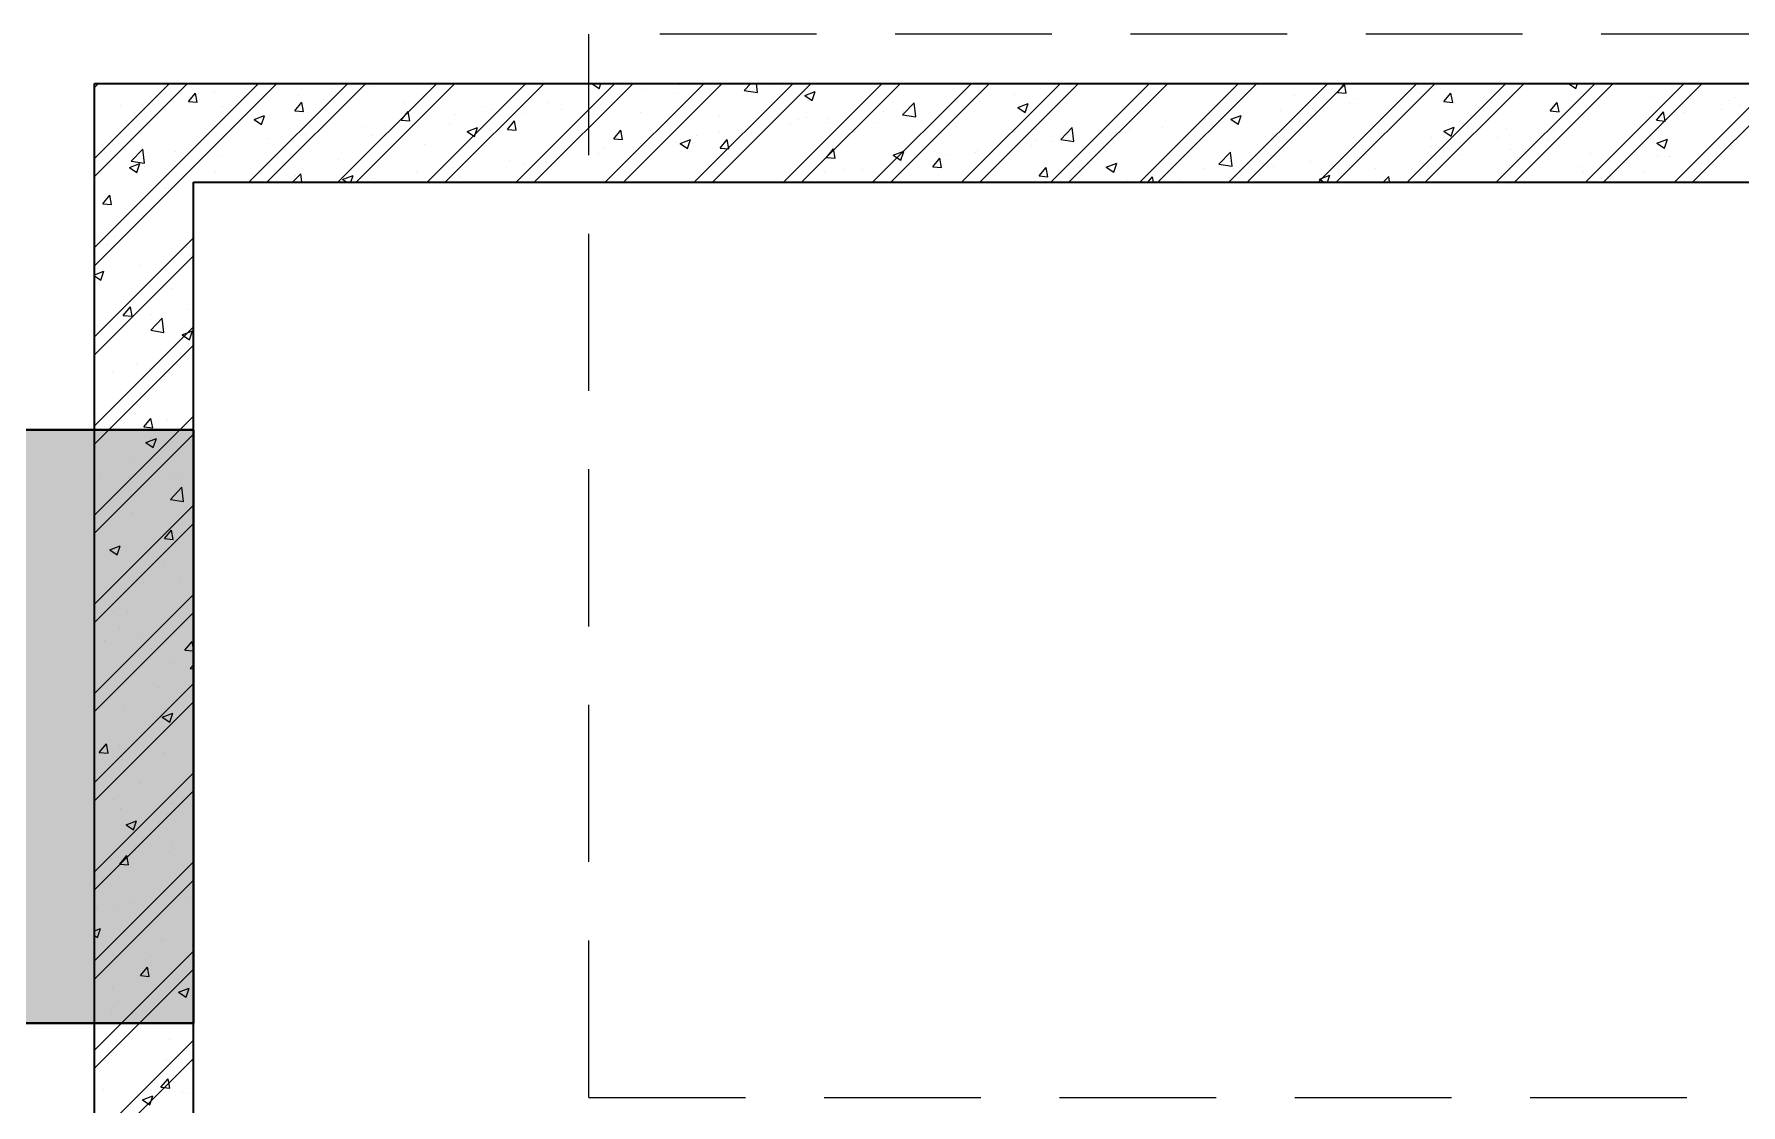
# Model space of a CAD drawing. Header units: millimetres. Extents: x 115500 to 206800, y -6300 to 53700.
# Drawn here: x 131178 to 134632, y 9335 to 11500 of the extents above; entities that cross this region are included whole.
import ezdxf

# ---------------------------------------------------------------- set-up
doc = ezdxf.new("R2010")
doc.units = ezdxf.units.MM
doc.linetypes.add('HIDDEN2', pattern=[4.7625, 3.175, -1.5875])
doc.layers.get('0').update_dxf_attribs({"lineweight": 20})
for name, color, linetype, lineweight in [('HT_5F_Col$0$NDC_S-COLUMN', 4, 'Continuous', 40), ('HT_5F_Col$0$NDC_S_HATCH COLUMN AND WALL', 251, 'Continuous', 13), ('NDC_S_BEAM', 3, 'HIDDEN2', 20), ('NDC_S_HATCH MATERIAL', 8, 'Continuous', 13), ('NDC_S_WALL', 6, 'Continuous', 35)]:
    doc.layers.add(name, color=color, linetype=linetype, lineweight=lineweight)

# ---------------------------------------------------------------- blocks, each defined once
blk = doc.blocks.new('HT_5F_Col$0$cot')
at = {"layer": 'HT_5F_Col$0$NDC_S_HATCH COLUMN AND WALL', "ltscale": 0.005}
h = blk.add_hatch(color=256, dxfattribs=at)
h.dxf.hatch_style = 1
h.paths.add_polyline_path([(-0.5, 0.5), (0.5, 0.5), (0.5, -0.5), (-0.5, -0.5)])
at = {"layer": 'HT_5F_Col$0$NDC_S-COLUMN', "ltscale": 0.005}
blk.add_lwpolyline([(-0.5, 0.5), (0.5, 0.5), (0.5, -0.5), (-0.5, -0.5)], close=True, dxfattribs=at)

msp = doc.modelspace()

# ---------------------------------------------------------------- linework, layer by layer
at = {"layer": 'NDC_S_BEAM', "ltscale": 100}
for p, q in [((132300, 9350), (132300, 11500)), ((138000, 11500), (132300, 11500)), ((132300, 9350), (138000, 9350))]:
    msp.add_line(p, q, dxfattribs=at)
at = {"layer": 'NDC_S_HATCH MATERIAL', "linetype": 'Continuous', "ltscale": 100}
for p, q in [((131300, 11392.4), (131308, 11400.4)), ((131300, 11212.1), (131488.3, 11400.4)), ((131300, 11031.7), (131668.6, 11400.4)), ((131300, 11248.8), (131451.6, 11400.4)), ((131300, 11068.5), (131631.9, 11400.4)), ((131612.2, 11200.4), (131812.2, 11400.4)), ((131648.9, 11200.4), (131848.9, 11400.4)), ((131792.5, 11200.4), (131992.5, 11400.4)), ((131829.2, 11200.4), (132029.2, 11400.4)), ((131972.8, 11200.4), (132172.8, 11400.4)), ((132009.6, 11200.4), (132209.6, 11400.4)), ((132153.1, 11200.4), (132353.1, 11400.4)), ((132189.9, 11200.4), (132389.9, 11400.4)), ((132306.2, 11399.9), (132307.5, 11400.4)), ((132306.2, 11399.9), (132321.1, 11389.8)), ((132321.1, 11389.7), (132324.7, 11400.4)), ((132333.4, 11200.4), (132533.4, 11400.4)), ((132370.2, 11200.4), (132570.2, 11400.4)), ((132513.7, 11200.4), (132713.7, 11400.4)), ((132550.5, 11200.4), (132750.5, 11400.4)), ((132614.9, 11386.3), (132628.3, 11400.4)), ((132641.6, 11382.1), (132639.5, 11400.4)), ((132694.1, 11200.4), (132894.1, 11400.4)), ((132730.8, 11200.4), (132930.8, 11400.4)), ((132874.4, 11200.4), (133074.4, 11400.4)), ((132911.1, 11200.4), (133111.1, 11400.4)), ((133054.7, 11200.4), (133254.7, 11400.4)), ((133091.4, 11200.4), (133291.4, 11400.4)), ((133235, 11200.4), (133435, 11400.4)), ((133271.7, 11200.4), (133471.7, 11400.4)), ((133415.3, 11200.4), (133615.3, 11400.4)), ((133452, 11200.4), (133652, 11400.4)), ((133595.6, 11200.4), (133795.6, 11400.4)), ((133609.2, 11400.4), (133618, 11399.6)), ((133618, 11399.5), (133617.9, 11400.4)), ((133632.4, 11200.4), (133832.4, 11400.4)), ((133775.9, 11200.4), (133975.9, 11400.4)), ((133808.8, 11398.9), (133808.8, 11398.9)), ((133812.7, 11200.4), (134012.7, 11400.4)), ((133815.3, 11382.3), (133829.7, 11399.6)), ((133833.2, 11380.7), (133829.7, 11399.5)), ((133956.2, 11200.4), (134156.2, 11400.4)), ((133993, 11200.4), (134193, 11400.4)), ((134136.5, 11200.4), (134336.5, 11400.4)), ((134142, 11400), (134142, 11400)), ((134173.3, 11200.4), (134373.3, 11400.4)), ((134283, 11400.4), (134297.7, 11390.4)), ((134297.7, 11390.3), (134301.1, 11400.4)), ((134316.9, 11200.4), (134516.9, 11400.4)), ((134353.6, 11200.4), (134553.6, 11400.4)), ((134497.2, 11200.4), (134697.2, 11400.4)), ((134533.9, 11200.4), (134733.9, 11400.4)), ((131428.4, 11366.5), (131428.4, 11366.5)), ((131443.8, 11381.4), (131443.8, 11381.4)), ((131455.7, 11366.1), (131455.7, 11366.1)), ((131489.9, 11363.8), (131504.4, 11381)), ((131489.9, 11363.8), (131507.9, 11362.2)), ((131507.9, 11362.1), (131504.4, 11380.9)), ((131542, 11381.5), (131542, 11381.5)), ((131604, 11374.7), (131604, 11374.7)), ((131630.7, 11396.1), (131630.7, 11396.1)), ((131713.6, 11375.7), (131713.6, 11375.7)), ((131764.1, 11367.9), (131764.1, 11367.9)), ((131865.2, 11394.9), (131865.2, 11394.9)), ((132408.9, 11387.7), (132408.9, 11387.7)), ((132478.7, 11380.3), (132478.7, 11380.3)), ((132484, 11397.6), (132484, 11397.6)), ((132493.1, 11367.3), (132493.1, 11367.3)), ((132614.9, 11386.3), (132641.6, 11382.2)), ((132668.1, 11397.3), (132668.1, 11397.3)), ((132737.3, 11375.8), (132758.3, 11383.9)), ((132737.3, 11375.8), (132752.2, 11365.8)), ((132752.2, 11365.7), (132758.3, 11383.8)), ((133086.3, 11368.9), (133086.3, 11368.9)), ((133089.8, 11391.5), (133089.8, 11391.5)), ((133090.5, 11364.4), (133090.5, 11364.4)), ((133161.4, 11378.8), (133161.4, 11378.8)), ((133242, 11383.6), (133242, 11383.6)), ((133275.1, 11393.8), (133275.1, 11393.8)), ((133729.3, 11376.6), (133729.3, 11376.6)), ((133815.3, 11382.3), (133833.2, 11380.8)), ((133855.6, 11369.1), (133855.6, 11369.1)), ((133952.5, 11375), (133952.5, 11375)), ((133969, 11392.1), (133969, 11392.1)), ((134009.6, 11390.2), (134009.6, 11390.2)), ((134030.4, 11363.5), (134044.9, 11380.7)), ((134048.4, 11361.8), (134044.9, 11380.6)), ((134129.1, 11385.4), (134129.1, 11385.4)), ((134289.3, 11378.6), (134289.3, 11378.6)), ((134449.4, 11371.8), (134449.4, 11371.8)), ((134609.6, 11365.1), (134609.6, 11365.1)), ((134618.9, 11372.4), (134618.9, 11372.4)), ((131353.3, 11356.6), (131353.3, 11356.6)), ((131403.8, 11332.1), (131403.8, 11332.1)), ((131559.6, 11354.6), (131559.6, 11354.6)), ((131622.9, 11327.1), (131644, 11335.2)), ((131637.9, 11317), (131644, 11335.1)), ((131705.1, 11344.9), (131719.6, 11362.2)), ((131705.1, 11344.9), (131723, 11343.4)), ((131723.1, 11343.3), (131719.6, 11362.1)), ((131920.3, 11326.1), (131934.8, 11343.3)), ((131924.3, 11361.1), (131924.3, 11361.1)), ((131938.2, 11324.4), (131934.8, 11343.2)), ((132030.7, 11337.9), (132030.7, 11337.9)), ((132084.4, 11354.4), (132084.4, 11354.4)), ((132105.8, 11347.8), (132105.8, 11347.8)), ((132171.4, 11338.6), (132171.4, 11338.6)), ((132219.4, 11362.7), (132219.4, 11362.7)), ((132244.6, 11347.6), (132244.6, 11347.6)), ((132318.1, 11337.2), (132318.1, 11337.2)), ((132322.9, 11357.9), (132322.9, 11357.9)), ((132404.7, 11340.8), (132404.7, 11340.8)), ((132564.9, 11334.1), (132564.9, 11334.1)), ((132739.9, 11331.4), (132739.9, 11331.4)), ((132783.3, 11329), (132783.3, 11329)), ((132896.9, 11344), (132896.9, 11344)), ((132914.9, 11361.4), (132914.9, 11361.4)), ((132935.1, 11336.7), (132958.4, 11361)), ((132935.1, 11336.7), (132961.8, 11332.5)), ((132936.5, 11343.3), (132936.5, 11343.3)), ((132961.8, 11332.5), (132958.4, 11361)), ((133168.4, 11351.8), (133189.4, 11359.9)), ((133168.4, 11351.8), (133183.4, 11341.7)), ((133183.4, 11341.6), (133189.4, 11359.8)), ((133554.3, 11346.6), (133554.3, 11346.6)), ((133599.6, 11327.8), (133620.6, 11335.8)), ((133614.5, 11317.6), (133620.6, 11335.7)), ((133699.7, 11346.6), (133699.7, 11346.6)), ((133763.8, 11350.2), (133763.8, 11350.2)), ((133838.9, 11360.1), (133838.9, 11360.1)), ((134030.4, 11363.5), (134048.4, 11361.9)), ((134245.6, 11344.7), (134260.1, 11361.9)), ((134245.6, 11344.7), (134263.6, 11343.1)), ((134263.6, 11343), (134260.1, 11361.8)), ((134313.3, 11332), (134313.3, 11332)), ((134441.3, 11331.5), (134441.3, 11331.5)), ((134460.8, 11325.9), (134475.3, 11343.1)), ((134467.3, 11353.2), (134467.3, 11353.2)), ((134478.7, 11324.2), (134475.3, 11343)), ((134516.4, 11341.3), (134516.4, 11341.3)), ((134591.7, 11347.7), (134591.7, 11347.7)), ((134630, 11356.3), (134630, 11356.3)), ((131622.9, 11327.1), (131637.9, 11317.1)), ((131727.6, 11298), (131727.6, 11298)), ((131841.2, 11313), (131841.2, 11313)), ((131861.5, 11295), (131861.5, 11295)), ((131920.3, 11326.1), (131938.2, 11324.5)), ((132017.3, 11317.5), (132017.3, 11317.5)), ((132054.1, 11303.1), (132075.1, 11311.2)), ((132054.1, 11303.1), (132069, 11293)), ((132069, 11292.9), (132075.1, 11311.1)), ((132135.5, 11307.3), (132149.9, 11324.5)), ((132135.5, 11307.3), (132153.4, 11305.7)), ((132143.2, 11307.2), (132143.2, 11307.2)), ((132153.4, 11305.6), (132149.9, 11324.4)), ((132350.6, 11288.5), (132365.1, 11305.7)), ((132368.6, 11286.8), (132365.1, 11305.6)), ((132565, 11301.4), (132565, 11301.4)), ((132629.1, 11301.6), (132629.1, 11301.6)), ((132708.2, 11319.2), (132708.2, 11319.2)), ((132725, 11327.3), (132725, 11327.3)), ((132780.6, 11320.8), (132780.6, 11320.8)), ((132885.2, 11320.5), (132885.2, 11320.5)), ((133045.3, 11313.8), (133045.3, 11313.8)), ((133205.5, 11307), (133205.5, 11307)), ((133255.2, 11287), (133278.6, 11311.4)), ((133281.9, 11282.8), (133278.6, 11311.3)), ((133365.6, 11300.2), (133365.6, 11300.2)), ((133379.4, 11316.5), (133379.4, 11316.5)), ((133385.6, 11300.4), (133385.6, 11300.4)), ((133394.2, 11306.3), (133394.2, 11306.3)), ((133460.7, 11310.3), (133460.7, 11310.3)), ((133548.2, 11327.4), (133548.2, 11327.4)), ((133574.3, 11325.3), (133574.3, 11325.3)), ((133599.6, 11327.8), (133614.5, 11317.7)), ((134030.7, 11303.7), (134051.7, 11311.8)), ((134030.7, 11303.7), (134045.6, 11293.7)), ((134045.6, 11293.6), (134051.7, 11311.7)), ((134157.5, 11309.5), (134157.5, 11309.5)), ((134251.8, 11306.5), (134251.8, 11306.5)), ((134416.7, 11317.7), (134416.7, 11317.7)), ((134460.8, 11325.9), (134478.7, 11324.3)), ((131374, 11243.1), (131397.4, 11267.4)), ((131400.7, 11238.8), (131397.4, 11267.3)), ((131463.1, 11263.2), (131463.1, 11263.2)), ((131652.5, 11288.1), (131652.5, 11288.1)), ((131710, 11275.8), (131710, 11275.8)), ((131968.2, 11277.2), (131968.2, 11277.2)), ((132330, 11269.4), (132330, 11269.4)), ((132350.6, 11288.5), (132368.6, 11286.9)), ((132390, 11271.3), (132390, 11271.3)), ((132405.1, 11279.3), (132405.1, 11279.3)), ((132475.1, 11280.5), (132475.1, 11280.5)), ((132485.2, 11279.1), (132506.2, 11287.1)), ((132485.2, 11279.1), (132500.1, 11269)), ((132500.2, 11268.9), (132506.2, 11287)), ((132518.7, 11294.2), (132518.7, 11294.2)), ((132565.8, 11269.6), (132580.3, 11286.9)), ((132565.8, 11269.6), (132583.8, 11268.1)), ((132583.8, 11268), (132580.3, 11286.8)), ((132781, 11250.8), (132795.5, 11268)), ((132798.9, 11249.1), (132795.5, 11267.9)), ((132916.4, 11255), (132937.4, 11263.1)), ((132931.3, 11244.9), (132937.4, 11263)), ((133082.5, 11260.5), (133082.5, 11260.5)), ((133086.8, 11264.6), (133086.8, 11264.6)), ((133196.1, 11275.5), (133196.1, 11275.5)), ((133204.4, 11286.5), (133204.4, 11286.5)), ((133238.4, 11283.8), (133238.4, 11283.8)), ((133255.2, 11287), (133281.9, 11282.9)), ((133525.7, 11293.5), (133525.7, 11293.5)), ((133575.4, 11237.4), (133598.8, 11261.7)), ((133602.1, 11233.1), (133598.8, 11261.6)), ((133685.9, 11286.7), (133685.9, 11286.7)), ((133846, 11279.9), (133846, 11279.9)), ((133851.9, 11269.2), (133851.9, 11269.2)), ((134005.9, 11290.3), (134005.9, 11290.3)), ((134006.2, 11273.2), (134006.2, 11273.2)), ((134063.1, 11281.7), (134063.1, 11281.7)), ((134138.2, 11291.6), (134138.2, 11291.6)), ((134166.3, 11266.4), (134166.3, 11266.4)), ((134241.8, 11287.7), (134241.8, 11287.7)), ((134461.8, 11279.7), (134482.9, 11287.8)), ((134461.8, 11279.7), (134476.8, 11269.7)), ((134476.8, 11269.6), (134482.9, 11287.7)), ((134615.2, 11272.5), (134615.2, 11272.5)), ((131349.4, 11248.2), (131349.4, 11248.2)), ((131370.9, 11230.4), (131391.9, 11238.4)), ((131370.9, 11230.4), (131385.8, 11220.3)), ((131374, 11243.1), (131400.7, 11238.9)), ((131385.4, 11228.1), (131385.4, 11228.1)), ((131385.8, 11220.2), (131391.9, 11238.3)), ((131400.1, 11232.2), (131400.1, 11232.2)), ((131556, 11254.7), (131556, 11254.7)), ((131793.3, 11247.1), (131793.3, 11247.1)), ((132026.9, 11229.5), (132026.9, 11229.5)), ((132140.5, 11244.4), (132140.5, 11244.4)), ((132167.7, 11238.8), (132167.7, 11238.8)), ((132215.1, 11241.3), (132215.1, 11241.3)), ((132319.3, 11258), (132319.3, 11258)), ((132781, 11250.8), (132798.9, 11249.2)), ((132818, 11225.7), (132818, 11225.7)), ((132854.5, 11226.4), (132854.5, 11226.4)), ((132916.4, 11255), (132931.3, 11245)), ((132932.8, 11243.4), (132932.8, 11243.4)), ((132996.2, 11232), (133010.6, 11249.2)), ((132996.2, 11232), (133014.1, 11230.4)), ((133007.4, 11250.6), (133007.4, 11250.6)), ((133014.1, 11230.3), (133010.7, 11249.1)), ((133029.5, 11256.5), (133029.5, 11256.5)), ((133211.4, 11213.2), (133225.8, 11230.4)), ((133229.3, 11211.5), (133225.8, 11230.3)), ((133347.5, 11231), (133368.5, 11239.1)), ((133347.5, 11231), (133362.4, 11221)), ((133362.4, 11220.8), (133368.5, 11239)), ((133544.6, 11227.5), (133544.6, 11227.5)), ((133575.4, 11237.4), (133602.1, 11233.2)), ((133684.9, 11231.9), (133684.9, 11231.9)), ((133696.1, 11246.7), (133696.1, 11246.7)), ((133760, 11241.8), (133760, 11241.8)), ((133873.6, 11256.7), (133873.6, 11256.7)), ((133891.9, 11227.6), (133891.9, 11227.6)), ((134066.8, 11257.6), (134066.8, 11257.6)), ((134309.6, 11232.2), (134309.6, 11232.2)), ((134326.5, 11259.6), (134326.5, 11259.6)), ((134463.7, 11253.3), (134463.7, 11253.3)), ((134486.6, 11252.9), (134486.6, 11252.9)), ((134488.6, 11251.8), (134488.6, 11251.8)), ((134551.1, 11238), (134551.1, 11238)), ((131545.6, 11221.4), (131545.6, 11221.4)), ((131618.3, 11217.1), (131618.3, 11217.1)), ((131700.8, 11200.4), (131717.5, 11217.8)), ((131705.7, 11214.6), (131705.7, 11214.6)), ((131719.5, 11200.4), (131717.5, 11217.7)), ((131802, 11206.3), (131823, 11214.4)), ((131802, 11206.3), (131810.9, 11200.4)), ((131818.4, 11200.4), (131823, 11214.3)), ((131865.9, 11207.8), (131865.9, 11207.8)), ((131951.8, 11219.6), (131951.8, 11219.6)), ((132013.7, 11217.7), (132013.7, 11217.7)), ((132026, 11201.1), (132026, 11201.1)), ((132040.1, 11211.3), (132040.1, 11211.3)), ((132625.5, 11201.7), (132625.5, 11201.7)), ((132629.2, 11200.8), (132629.2, 11200.8)), ((132704.3, 11210.7), (132704.3, 11210.7)), ((132777, 11220.9), (132777, 11220.9)), ((133211.4, 11213.2), (133229.3, 11211.6)), ((133390.5, 11206.4), (133390.5, 11206.4)), ((133431.6, 11200.4), (133441, 11211.6)), ((133443.1, 11200.4), (133441, 11211.5)), ((133495.4, 11206.9), (133495.4, 11206.9)), ((133778.6, 11207), (133799.6, 11215.1)), ((133778.6, 11207), (133788.5, 11200.4)), ((133794.8, 11200.4), (133799.7, 11214.9)), ((133907.7, 11200.4), (133919, 11212.1)), ((133920.3, 11200.4), (133919, 11212)), ((134153.8, 11209.7), (134153.8, 11209.7)), ((134313.7, 11221.8), (134313.7, 11221.8)), ((134362.3, 11213.1), (134362.3, 11213.1)), ((134437.4, 11223), (134437.4, 11223)), ((131316.4, 11156.9), (131330.8, 11174.2)), ((131316.4, 11156.9), (131334.3, 11155.4)), ((131334.3, 11155.3), (131330.9, 11174.1)), ((131443.4, 11187.1), (131443.4, 11187.1)), ((131448.7, 11187.8), (131448.7, 11187.8)), ((131384.1, 11144.8), (131384.1, 11144.8)), ((131396.5, 11132.3), (131396.5, 11132.3)), ((131300, 10888.2), (131500, 11088.2)), ((131340.3, 11091.2), (131340.3, 11091.2)), ((131325.7, 11075.6), (131325.7, 11075.6)), ((131485.9, 11068.9), (131485.9, 11068.9)), ((131300, 10851.4), (131500, 11051.4)), ((131300, 11013.6), (131318.9, 11020.9)), ((131305.2, 11026.5), (131305.2, 11026.5)), ((131312.8, 11002.6), (131318.9, 11020.8)), ((131392.8, 11032.5), (131392.8, 11032.5)), ((131494.7, 11051.5), (131494.7, 11051.5)), ((131300, 11011.4), (131312.8, 11002.8)), ((131454.9, 10986.2), (131454.9, 10986.2)), ((131358, 10931.3), (131372.5, 10948.5)), ((131358, 10931.3), (131375.9, 10929.7)), ((131375.9, 10929.6), (131372.5, 10948.4)), ((131389.2, 10932.6), (131389.2, 10932.6)), ((131413.8, 10901.2), (131437.1, 10925.5)), ((131415.8, 10933.1), (131415.8, 10933.1)), ((131427.5, 10915.6), (131427.5, 10915.6)), ((131440.4, 10897), (131437.1, 10925.4)), ((131490.9, 10943), (131490.9, 10943)), ((131300, 10707.9), (131500, 10907.9)), ((131330.6, 10882), (131330.6, 10882)), ((131413.8, 10901.2), (131440.4, 10897)), ((131477, 10892), (131498, 10900.1)), ((131477, 10892), (131491.9, 10882)), ((131491.9, 10881.9), (131498, 10900)), ((131300, 10671.1), (131500, 10871.1)), ((131490.7, 10875.3), (131490.7, 10875.3)), ((131336.8, 10814.8), (131336.8, 10814.8)), ((131385.6, 10832.7), (131385.6, 10832.7)), ((131411.9, 10824.7), (131411.9, 10824.7)), ((131442.5, 10807.2), (131442.5, 10807.2)), ((131367.8, 10763.1), (131367.8, 10763.1)), ((131300, 10527.6), (131500, 10727.6)), ((131339.4, 10711.3), (131339.4, 10711.3)), ((131381.9, 10732.9), (131381.9, 10732.9)), ((131399.6, 10705.6), (131414.1, 10722.8)), ((131417.6, 10703.9), (131414.1, 10722.7)), ((131446.6, 10721.3), (131446.6, 10721.3)), ((131300, 10490.8), (131500, 10690.8)), ((131333, 10706.4), (131333, 10706.4)), ((131399.6, 10705.6), (131417.6, 10704)), ((131404, 10674.5), (131425, 10682.6)), ((131404, 10674.5), (131418.9, 10664.4)), ((131418.9, 10664.3), (131425, 10682.4)), ((131309.4, 10609.8), (131309.4, 10609.8)), ((131378.3, 10633), (131378.3, 10633)), ((131454, 10606.3), (131454, 10606.3)), ((131367.7, 10603), (131367.7, 10603)), ((131372.6, 10569.5), (131372.6, 10569.5)), ((131453.5, 10559.3), (131476.9, 10583.6)), ((131469.5, 10603), (131469.5, 10603)), ((131480.2, 10555.1), (131476.9, 10583.6)), ((131300, 10347.2), (131500, 10547.2)), ((131453.5, 10559.3), (131480.2, 10555.2)), ((131300, 10310.5), (131500, 10510.5)), ((131374.6, 10533.1), (131374.6, 10533.1)), ((131478.3, 10509.6), (131478.3, 10509.6)), ((131441.3, 10480), (131455.7, 10497.2)), ((131441.3, 10480), (131459.2, 10478.4)), ((131459.2, 10478.3), (131455.7, 10497.1)), ((131331, 10456.9), (131352, 10465)), ((131331, 10456.9), (131345.9, 10446.9)), ((131345.9, 10446.8), (131352, 10464.9)), ((131371, 10433.3), (131371, 10433.3)), ((131409.8, 10450.5), (131409.8, 10450.5)), ((131441.6, 10427.3), (131441.6, 10427.3)), ((131474.4, 10401.2), (131474.4, 10401.2)), ((131300, 10166.9), (131500, 10366.9)), ((131399.3, 10391.3), (131399.3, 10391.3)), ((131300, 10130.2), (131500, 10330.2)), ((131338.5, 10331.4), (131338.5, 10331.4)), ((131367.3, 10333.4), (131367.3, 10333.4)), ((131351.4, 10297.2), (131351.4, 10297.2)), ((131320.4, 10273), (131320.4, 10273)), ((131395.5, 10282.9), (131395.5, 10282.9)), ((131482.9, 10254.3), (131497.3, 10271.5)), ((131500, 10257.1), (131497.4, 10271.4)), ((131363.7, 10233.5), (131363.7, 10233.5)), ((131414.6, 10256.9), (131414.6, 10256.9)), ((131453.1, 10226.4), (131453.1, 10226.4)), ((131482.9, 10254.3), (131500, 10252.8)), ((131493.3, 10217.4), (131500, 10224.4)), ((131493.3, 10217.4), (131500, 10216.4)), ((131300, 9986.6), (131500, 10186.6)), ((131316.6, 10164.6), (131316.6, 10164.6)), ((131430.2, 10179.5), (131430.2, 10179.5)), ((131300, 9949.9), (131500, 10149.9)), ((131360, 10133.7), (131360, 10133.7)), ((131437, 10118.6), (131458.1, 10126.7)), ((131451.9, 10138), (131451.9, 10138)), ((131452, 10108.4), (131458.1, 10126.6)), ((131437, 10118.6), (131452, 10108.5)), ((131309.3, 10047.5), (131323.8, 10064.7)), ((131327.3, 10045.8), (131323.8, 10064.6)), ((131351.3, 10061.2), (131351.3, 10061.2)), ((131309.3, 10047.5), (131327.3, 10045.9)), ((131356.4, 10033.8), (131356.4, 10033.8)), ((131440.7, 10047.4), (131440.7, 10047.4)), ((131300, 9806.3), (131500, 10006.3)), ((131393.4, 9984.7), (131393.4, 9984.7)), ((131300, 9769.6), (131500, 9969.6)), ((131337.6, 9951.5), (131337.6, 9951.5)), ((131461.8, 9967.8), (131461.8, 9967.8)), ((131352.7, 9933.9), (131352.7, 9933.9)), ((131456.7, 9944.4), (131456.7, 9944.4)), ((131364.1, 9901.1), (131385.1, 9909.1)), ((131364.1, 9901.1), (131379, 9891)), ((131379, 9890.9), (131385.1, 9909)), ((131382.9, 9849.5), (131382.9, 9849.5)), ((131452.2, 9846.5), (131452.2, 9846.5)), ((131458, 9859.4), (131458, 9859.4)), ((131300, 9626), (131500, 9826)), ((131333.7, 9832.2), (131333.7, 9832.2)), ((131349.1, 9834.1), (131349.1, 9834.1)), ((131351, 9821.8), (131365.4, 9839)), ((131351, 9821.8), (131368.9, 9820.2)), ((131368.9, 9820.1), (131365.4, 9838.9)), ((131493.9, 9825.4), (131493.9, 9825.4)), ((131300, 9589.2), (131500, 9789.2)), ((131379.1, 9741.1), (131379.1, 9741.1)), ((131492.7, 9756), (131492.7, 9756)), ((131304, 9731.2), (131304, 9731.2)), ((131345.4, 9734.2), (131345.4, 9734.2)), ((131300, 9687), (131312.1, 9691.6)), ((131300, 9677.5), (131306, 9673.5)), ((131306, 9673.4), (131312.1, 9691.5)), ((131435.5, 9672.1), (131435.5, 9672.1)), ((131300, 9445.7), (131500, 9645.7)), ((131338.6, 9638.6), (131338.6, 9638.6)), ((131413.8, 9637.7), (131413.8, 9637.7)), ((131439.8, 9667.5), (131439.8, 9667.5)), ((131497.6, 9656.8), (131497.6, 9656.8)), ((131300, 9408.9), (131500, 9608.9)), ((131300.2, 9622.7), (131300.2, 9622.7)), ((131341.8, 9634.3), (131341.8, 9634.3)), ((131392.6, 9596.1), (131407, 9613.4)), ((131410.5, 9594.5), (131407.1, 9613.3)), ((131498.7, 9631.8), (131498.7, 9631.8)), ((131336.8, 9571.6), (131336.8, 9571.6)), ((131392.6, 9596.1), (131410.5, 9594.6)), ((131470.1, 9562.7), (131491.1, 9570.8)), ((131485.1, 9552.6), (131491.1, 9570.7)), ((131338.1, 9534.5), (131338.1, 9534.5)), ((131470.1, 9562.7), (131485.1, 9552.7)), ((131493.9, 9556.9), (131493.9, 9556.9)), ((131334.9, 9519.4), (131334.9, 9519.4)), ((131375.8, 9519.6), (131375.8, 9519.6)), ((131300, 9265.4), (131500, 9465.4)), ((131451.3, 9466.6), (131451.3, 9466.6)), ((131334.5, 9434.6), (131334.5, 9434.6)), ((131490.3, 9457.1), (131490.3, 9457.1)), ((131300, 9228.6), (131500, 9428.6)), ((131445.4, 9426), (131445.4, 9426)), ((131317.4, 9366.3), (131317.4, 9366.3)), ((131434.2, 9370.5), (131448.7, 9387.7)), ((131434.2, 9370.5), (131452.1, 9368.9)), ((131452.1, 9368.8), (131448.7, 9387.6)), ((131397.1, 9345.2), (131418.1, 9353.3)), ((131397.1, 9345.2), (131412.1, 9335.1)), ((131412.1, 9335), (131418.1, 9353.2)), ((131477.5, 9359.5), (131477.5, 9359.5)), ((131486.7, 9357.2), (131486.7, 9357.2))]:
    msp.add_line(p, q, dxfattribs=at)
at = {"layer": 'NDC_S_WALL', "ltscale": 100}
for p, q in [((131300, 11400.4), (139750, 11400.4)), ((131300, 8150.4), (131300, 11400.4)), ((131500, 11200.4), (139550, 11200.4)), ((131500, 8350.4), (131500, 11200.4))]:
    msp.add_line(p, q, dxfattribs=at)

# ---------------------------------------------------------------- block references
at = {"xscale": 1200, "yscale": 1200}
msp.add_blockref('HT_5F_Col$0$cot', (130900, 10100), dxfattribs=at)

doc.saveas('drawing.dxf')
